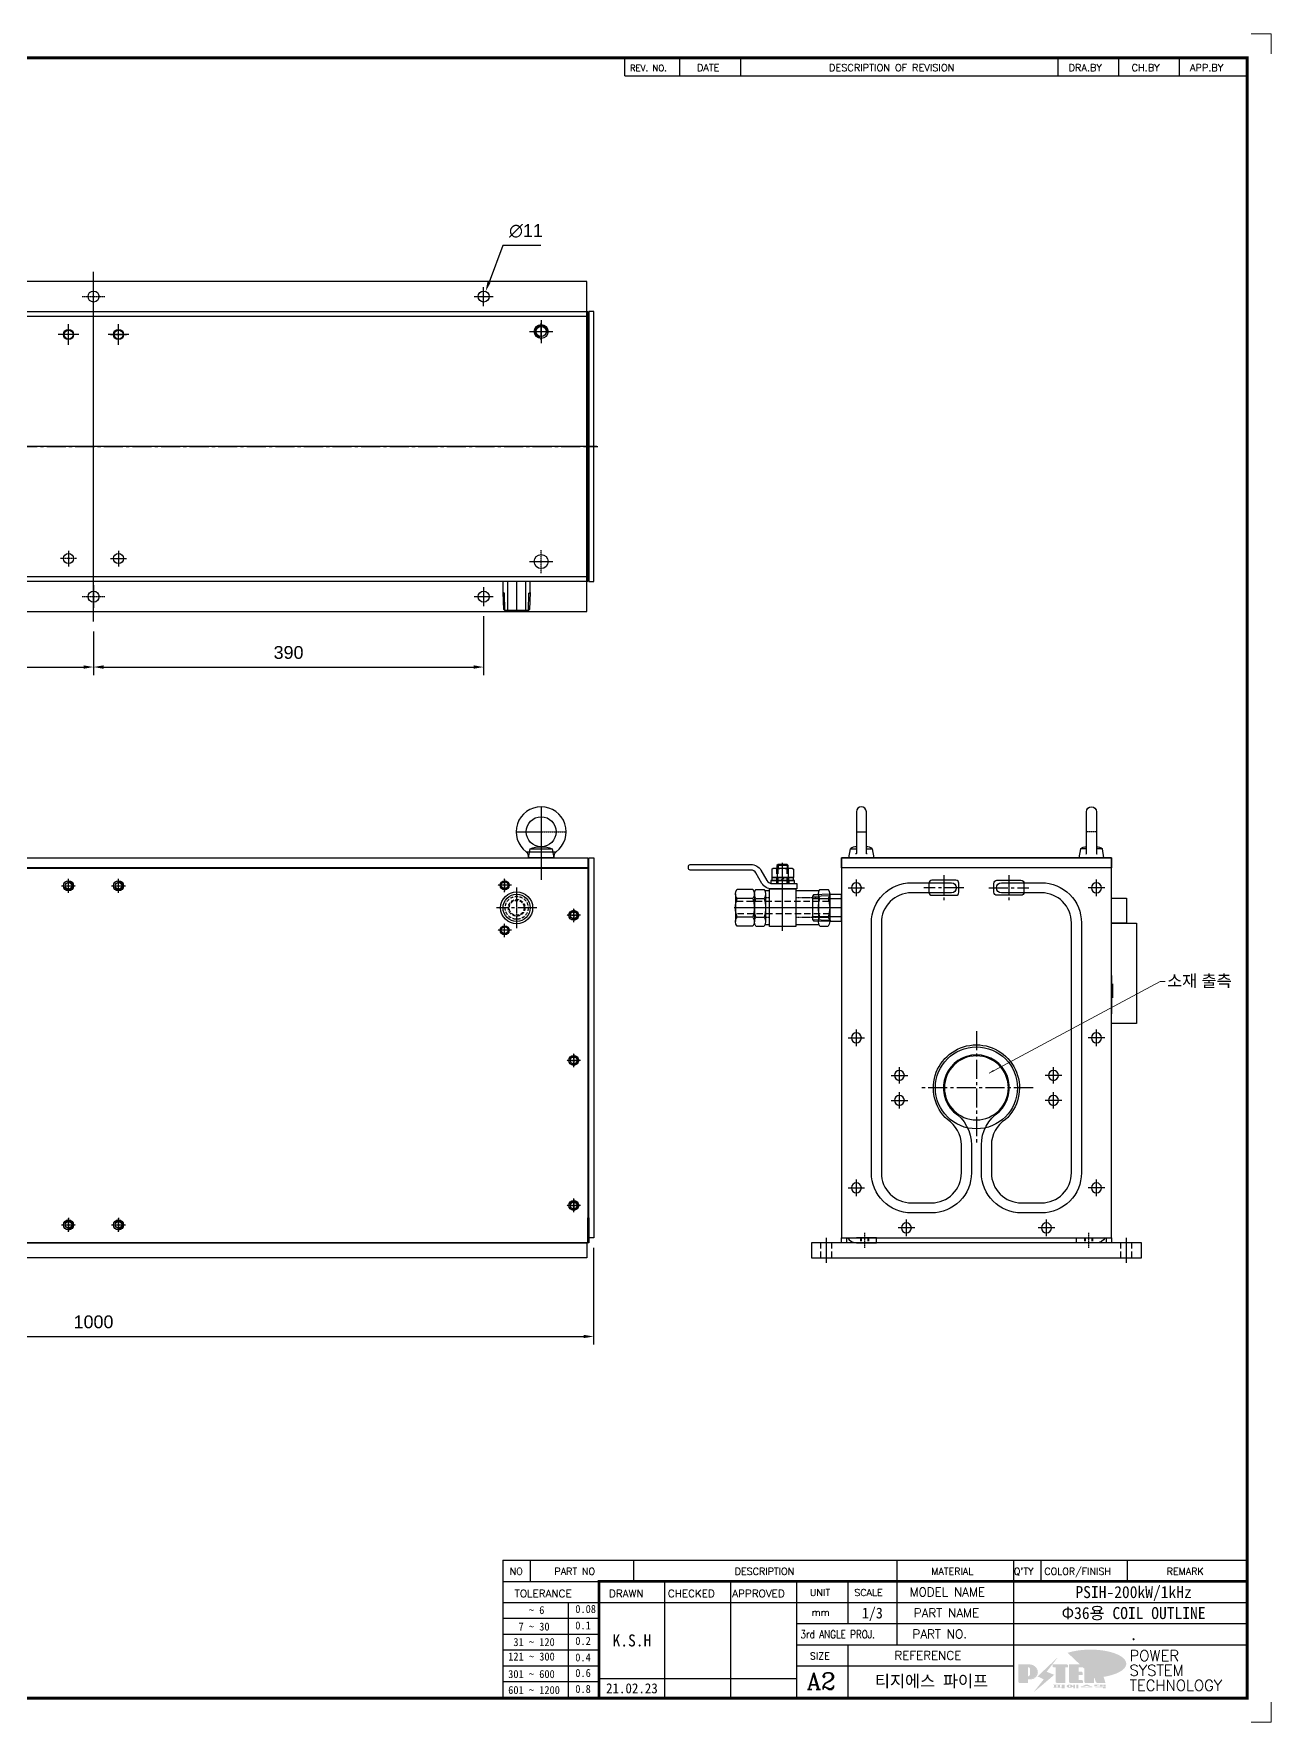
# Model space of a CAD drawing. Header units: inches. Extents: x 0 to 18221, y 0 to 6752.
# Drawn here: x 14326 to 15563, y 0 to 1688 of the extents above; entities that cross this region are included whole.
import ezdxf
from ezdxf.enums import TextEntityAlignment as Align

# ---------------------------------------------------------------- set-up
doc = ezdxf.new("R2010")
doc.units = ezdxf.units.IN
doc.header["$MEASUREMENT"] = 0
for name, pattern in [('CENTER', [2, 1.25, -0.25, 0.25, -0.25]), ('CENTER2', [28.575, 19.05, -3.175, 3.175, -3.175]), ('DASHED', [0.2067, 0.1654, -0.0413]), ('HIDDEN', [9.525, 6.35, -3.175]), ('HIDDEN2', [4.7625, 3.175, -1.5875]), ('PHANTOM', [63.5, 31.75, -6.35, 6.35, -6.35, 6.35, -6.35])]:
    doc.linetypes.add(name, pattern=pattern)
for name, color, linetype in [('BALL-VALVE-1', 1, 'CENTER'), ('BALL-VALVE-2', 2, 'HIDDEN'), ('BALL-VALVE-3', 3, 'DASHED'), ('BALL-VALVE-4', 4, 'PHANTOM'), ('BALL-VALVE-5', 7, 'Continuous'), ('BALL-VALVE-8', 8, 'Continuous'), ('CENTER', 1, 'CENTER'), ('FORMAT-1', 7, 'Continuous'), ('line', 3, 'Continuous'), ('THIN', 3, 'Continuous')]:
    doc.layers.add(name, color=color, linetype=linetype)
doc.layers.add('REMOTE_CONTROLBOX$0$기호(ISO)', color=5, linetype='Continuous', lineweight=5)
doc.styles.add('HAN', font='')
doc.styles.add('RC', font='ROMANC.SHX')
doc.styles.add('REMOTE_CONTROLBOX$0$치수 텍스트_PSTEK_POSCO', font='isocp.shx')
doc.styles.add('ROMANT', font='romant')
doc.styles.get("Standard").update_dxf_attribs({"font": 'arial.ttf'})
doc.styles.get('HAN').set_extended_font_data('GulimChe')
doc.dimstyles.new('PS-4', dxfattribs={"dimscale": 4, "dimtxt": 3.2, "dimasz": 2.5, "dimexe": 2, "dimexo": 2.5, "dimgap": 2, "dimtad": 1, "dimtoh": 1, "dimrnd": 0.05, "dimzin": 12, "dimdsep": 46, "dimtxsty": 'Standard', "dimcen": 0, "dimclrt": 2, "dimazin": 3, "dimtfac": 1, "dimtofl": 0, "dimtmove": 0, "dimatfit": 3, "dimfxl": 0.18, "dimtolj": 1, "dimtzin": 0, "dimarcsym": 0})
doc.dimstyles.new('REMOTE_CONTROLBOX$0$치수_PSTEK_POSCO$7', dxfattribs={"dimscale": 2, "dimtxt": 6, "dimasz": 2.5, "dimexe": 2, "dimexo": 2.5, "dimgap": 1, "dimtad": 1, "dimrnd": 1e-08, "dimdsep": 46, "dimtxsty": 'REMOTE_CONTROLBOX$0$치수 텍스트_PSTEK_POSCO', "dimcen": 0.09, "dimdle": 10, "dimclrd": 7, "dimclre": 7, "dimclrt": 2, "dimadec": 1, "dimazin": 2, "dimtfac": 1, "dimtmove": 0, "dimatfit": 3, "dimfxl": 1, "dimtolj": 1, "dimlwd": -1, "dimlwe": -1, "dimarcsym": 0})

# ---------------------------------------------------------------- blocks, each defined once
blk = doc.blocks.new('new LOGO')
at = {"layer": 'line'}
h = blk.add_hatch(color=1, dxfattribs=at)
h.paths.add_polyline_path([(41.5, 16.4), (54.3, 16.4, 1), (54.3, 82.9), (0, 82.9), (0, -0.1), (41.5, -0.1)])
h.paths.add_polyline_path([(41.5, 27.9), (41.5, 71.9), (43.6, 71.9, -0.414214), (54.6, 60.9), (54.6, 38.9, -0.414214), (43.6, 27.9)], flags=16)
h.paths.add_polyline_path([(214.7, 71.9), (227.5, 71.9), (227.5, 82.9), (159.7, 82.9), (159.7, 71.9), (172.5, 71.9), (172.5, -0.1), (214.7, -0.1)])
h.paths.add_polyline_path([(276, 37.4), (294.8, 37.4), (294.8, 49.1), (276, 49.1), (276, 71.9), (294.8, 71.9), (294.8, 82.9), (234.5, 82.9), (234.5, -0.1), (297, -0.1), (297, 10.9), (276, 10.9)])
h.paths.add_polyline_path([(347.2, 35.2), (359.7, -0.1), (400.5, -0.1), (379.6, 66.8), (399.7, 82.9), (380.6, 82.9), (347.2, 61.6), (347.2, 82.9), (305.5, 82.9), (305.5, -0.1), (347.2, -0.1)])
h = blk.add_hatch(color=250, dxfattribs=at)
h.paths.add_polyline_path([(44.5, 69.4), (46.6, 69.4, -0.129793), (52, 68, 0.221832), (43.6, 71.9), (41.5, 71.9), (41.5, 27.9), (43.6, 27.9, 0.02048), (44.5, 28)], flags=17)
h.paths.add_polyline_path([(44.5, 13.9), (57.3, 13.9, 0.72362), (77.1, 73.9, -0.679777), (54.3, 16.4), (41.5, 16.4), (41.5, -0.1), (3, -0.1), (3, -2.6), (44.5, -2.6)])
h.paths.add_polyline_path([(117.9, 14.2), (71.5, -44.4), (77.1, -39.6), (120.8, 15.6), (92, 28.9), (173.3, 106), (177.5, 111.4), (89.1, 27.6)])
h.paths.add_polyline_path([(162.7, 71.9), (162.7, 69.4), (172.5, 69.4), (172.5, 71.9)], flags=17)
h.paths.add_polyline_path([(217.7, 69.4), (230.5, 69.4), (230.5, 80.4), (227.5, 80.4), (227.5, 71.9), (214.7, 71.9), (214.7, -0.1), (175.5, -0.1), (175.5, -2.6), (217.7, -2.6)])
h.paths.add_polyline_path([(297.8, 46.6), (294.8, 46.6), (294.8, 37.4), (276, 37.4), (276, 10.9), (279, 10.9), (279, 34.9), (297.8, 34.9)])
h.paths.add_polyline_path([(300, 8.4), (297, 8.4), (297, -0.1), (237.5, -0.1), (237.5, -2.6), (300, -2.6)])
h.paths.add_polyline_path([(297.8, 80.4), (294.8, 80.4), (294.8, 71.9), (276, 71.9), (276, 49.1), (279, 49.1), (279, 69.4), (297.8, 69.4)])
h.paths.add_polyline_path([(350.2, 80.4), (347.2, 80.4), (347.2, 61.6), (350.2, 63.5)])
h.paths.add_polyline_path([(350.2, 26.7), (347.2, 35.2), (347.2, -0.1), (308.5, -0.1), (308.5, -2.6), (350.2, -2.6)])
h.paths.add_polyline_path([(402.7, 80.4), (396.5, 80.4), (379.6, 66.8), (400.5, -0.1), (361.8, -0.1), (362.7, -2.6), (403.5, -2.6), (382.6, 64.3)])
blk.add_hatch(color=5, dxfattribs=at).paths.add_polyline_path([(166.3, 35), (131, 49), (180.4, 112.7), (92, 28.9), (120.8, 15.6), (74.4, -43)])
h = blk.add_hatch(color=253, dxfattribs=at)
edge = h.paths.add_edge_path()
edge.add_ellipse((333.9, 86.4), major_axis=(-165.9, 0), ratio=0.39426, start_angle=111.51268, end_angle=334.46902)
edge.add_ellipse((314.1, 81.2), major_axis=(-153.7, 0), ratio=0.40699, start_angle=121.30662, end_angle=327.74369, ccw=False)
edge.add_line((394, 27.8), (394.7, 25.6))
h = blk.add_hatch(color=250, dxfattribs=at)
edge = h.paths.add_edge_path()
edge.add_ellipse((237.8, -17.6), major_axis=(-14.3, 0), ratio=0.526336, start_angle=192.2456, end_angle=269.07481)
edge.add_line((238.1, -10.1), (237.6, -10.1))
edge.add_ellipse((237.8, -17.6), major_axis=(-14.3, 0), ratio=0.526336, start_angle=270.92519, end_angle=449.07481)
edge.add_line((237.6, -25.1), (238.1, -25.1))
edge.add_ellipse((237.8, -17.6), major_axis=(-14.3, 0), ratio=0.526336, start_angle=450.92519, end_angle=527.7544)
edge.add_line((251.7, -19.2), (254.1, -19.2))
edge.add_line((254.1, -19.2), (254.1, -27.1))
edge.add_line((254.1, -27.1), (263.1, -27.1))
edge.add_line((263.1, -27.1), (263.1, -10.1))
edge.add_line((263.1, -10.1), (254.1, -10.1))
edge.add_line((254.1, -10.1), (254.1, -16))
edge.add_line((254.1, -16), (251.7, -16))
h.paths.add_polyline_path([(241, -16.4), (241, -18.7, -1), (234.4, -18.7), (234.4, -16.4, -1)], flags=16)
h.paths.add_polyline_path([(278.2, -10.1), (268.1, -10.1), (268.1, -27.1), (278.2, -27.1)])
h.paths.add_polyline_path([(310.3, -10.1), (310.3, -11.1, -0.157169), (289.3, -17.5), (294, -19.9, 0.128407), (316.3, -15.9, 0.128407), (338.6, -19.9), (343.3, -17.5, -0.157169), (322.2, -11.1), (322.2, -10.1)])
h.paths.add_polyline_path([(342.1, -25.1), (342.1, -22.3), (290.4, -22.3), (290.4, -25.1)])
h.paths.add_polyline_path([(352, -10.1), (352, -16.2, 0.414214), (354, -18.2), (378.7, -18.2), (378.7, -19.6), (390.2, -19.6), (390.2, -10.1), (378.7, -10.1), (378.7, -13.6), (374.7, -13.6), (374.7, -15.1), (378.7, -15.1), (378.7, -16.2), (364.7, -16.2), (364.7, -15.1), (371.2, -15.1), (371.2, -13.6), (364.7, -13.6), (364.7, -12.6), (374.7, -12.6), (374.7, -10.1)])
h.paths.add_polyline_path([(393.8, -10.1), (393.8, -19.6), (405, -19.6), (405, -10.1)])
h.paths.add_polyline_path([(405, -27.1), (405, -20.9), (356.8, -20.9), (356.8, -23), (391.8, -23), (391.8, -27.1)])
h.paths.add_polyline_path([(200.4, -10.1), (200.4, -22.3), (193.2, -22.3), (193.2, -12.6), (196.6, -12.6), (196.6, -10.1), (161, -10.1), (161, -12.6), (164.5, -12.6), (164.5, -22.3), (161, -22.3), (161, -25.1), (200.4, -25.1), (200.4, -27.1), (213.9, -27.1), (213.9, -10.1)])
h.paths.add_polyline_path([(182, -12.6), (175.6, -12.6), (175.6, -22.3), (182, -22.3)], flags=17)
blk = doc.blocks.new('format-2')
at = {"color": 3, "lineweight": 9}
for p, q in [((604, 422), (609, 422)), ((609, 417), (609, 422)), ((609, 5), (609, 0)), ((604, 0), (609, 0))]:
    blk.add_line(p, q, dxfattribs=at)
at = {"color": 180}
for p, q in [((447.47, 411.45), (447.47, 416)), ((461.21, 411.45), (461.21, 416)), ((476.44, 411.45), (476.44, 416)), ((555.72, 411.45), (555.72, 416)), ((570.95, 411.45), (570.95, 416)), ((586.11, 411.45), (586.11, 416)), ((447.47, 411.45), (603, 411.45)), ((417, 40.49), (603, 40.49)), ((417, 40.49), (417, 6)), ((423.79, 40.49), (423.79, 35.21)), ((449.74, 35.21), (449.74, 40.49)), ((515.4, 40.49), (515.4, 35.21)), ((544.61, 40.49), (544.61, 35.21)), ((551.43, 40.49), (551.43, 35.21)), ((572.98, 40.49), (572.98, 35.21)), ((417, 35.21), (440.98, 35.21)), ((457.46, 6), (457.46, 35.21)), ((473.95, 6), (473.95, 35.21)), ((490.44, 6), (490.44, 35.21)), ((503.22, 35.21), (503.22, 24.65)), ((515.4, 35.21), (515.4, 19.37)), ((544.61, 35.21), (544.61, 6)), ((417, 29.93), (440.98, 29.93)), ((433.39, 6.23), (433.39, 29.93)), ((440.98, 29.93), (603, 29.93)), ((417, 25.98), (440.98, 25.98)), ((417, 22.03), (440.98, 22.03)), ((490.44, 24.65), (603, 24.65)), ((417, 18.08), (440.98, 18.08)), ((490.44, 19.37), (603, 19.37)), ((503.22, 19.37), (503.22, 6)), ((417, 14.13), (440.98, 14.13)), ((490.44, 14.09), (544.61, 14.09)), ((417, 10.18), (440.98, 10.18)), ((440.98, 10.95), (490.44, 10.95))]:
    blk.add_line(p, q, dxfattribs=at)
at = {"color": 7, "const_width": 0.7}
blk.add_lwpolyline([(440.98, 6), (440.98, 35.21), (603, 35.21)], dxfattribs=at)
at = {"layer": 'FORMAT-1', "color": 7, "const_width": 0.7}
blk.add_lwpolyline([(18, 6), (18, 416), (603, 416), (603, 6)], close=True, dxfattribs=at)
at = {"xscale": 0.05400000000008731, "yscale": 0.05400000000008731, "zscale": 0.05400000000008731}
blk.add_blockref('new LOGO', (545.79, 9.96), dxfattribs=at)
at = {"color": 2}
for s, height, style, p in [('REV. NO.', 1.56, 'RC', (448.73, 412.65)), ('DATE', 1.788, 'RC', (465.45, 412.64)), ('DESCRIPTION OF REVISION', 1.7875, 'RC', (498.48, 412.64)), ('DRA.BY', 1.788, 'RC', (558.33, 412.64)), ('CH.BY', 1.788, 'RC', (574.09, 412.64)), ('APP.BY', 1.788, 'RC', (588.68, 412.64)), ('NO', 1.742, 'RC', (418.66, 36.83)), ('PART NO', 1.742, 'RC', (429.86, 36.83)), ('DESCRIPTION', 1.7424, 'RC', (474.93, 36.83)), ('MATERIAL', 1.742, 'RC', (524.02, 36.83)), ("Q'TY", 1.742, 'RC', (544.67, 36.83)), ('COLOR/FINISH', 1.7424, 'RC', (552.3, 36.83)), ('REMARK', 1.742, 'RC', (582.87, 36.83)), (' TOLERANCE', 1.9, 'RC', (418.61, 31.22)), ('DRAWN', 1.9, 'RC', (443.5, 31.22)), ('CHECKED', 1.9, 'RC', (458.21, 31.22)), ('APPROVED', 1.9, 'RC', (474.3, 31.22)), ('UNIT', 1.742, 'RC', (493.69, 31.55)), ('SCALE', 1.742, 'RC', (504.82, 31.55)), ('MODEL NAME', 2.178, 'RC', (518.62, 31.46)), ('    ~ 6', 2, 'HAN', (418.3, 27.03)), ('0.08', 2, 'HAN', (435.07, 27.31)), ('mm', 1.742, 'RC', (494.17, 26.56)), ('PART NAME', 2.178, 'RC', (519.67, 26.24)), ('  7 ~ 30', 2, 'HAN', (418.3, 22.91)), ('0.1', 2, 'HAN', (435.07, 23.2)), ('0.2', 2, 'HAN', (435.07, 19.32)), ('PART NO.', 2.178, 'RC', (519.34, 20.96)), ('121 ~ 300', 2, 'HAN', (418.3, 15.42)), (' 31 ~ 120', 2, 'HAN', (418.3, 19.04)), ('0.4', 2, 'HAN', (435.07, 15.2)), ('SIZE', 1.742, 'RC', (493.69, 15.72)), ('REFERENCE', 2.178, 'RC', (514.84, 15.61)), ('301 ~ 600', 2, 'HAN', (418.3, 11.04)), ('0.6', 2, 'HAN', (435.07, 11.32)), ('601 ~ 1200', 2, 'HAN', (418.3, 7.05)), ('0.8', 2, 'HAN', (435.07, 7.33))]:
    blk.add_text(s, height=height, dxfattribs=dict(at, style=style)).set_placement(p)
at = {"color": 2, "style": 'RC', "width": 0.8}
blk.add_text('3rd ANGLE PROJ.', height=2, dxfattribs=at).set_placement((491.37, 20.97))
at = {"style": 'ROMANT'}
for s, p in [('POWER', (573.59, 15.27)), ('SYSTEM', (573.59, 11.63)), ('TECHNOLOGY', (573.59, 7.87))]:
    blk.add_text(s, height=2.7, dxfattribs=at).set_placement(p)
at = {"color": 2, "lineweight": 30, "style": 'RC'}
blk.add_text('A2', height=4.182, dxfattribs=at).set_placement((492.93, 8.17))
at = {"style": 'HAN'}
for tag, height, p in [('MODEL-NAME', 3, (574.6, 32.53)), ('SCALE', 2.7, (509.31, 27.29)), ('PART-NAME', 3, (574.6, 27.29)), ('DRA-BY', 3, (449.22, 20.44)), ('CH-BY', 3, (465.71, 20.44)), ('APP-BY', 3, (482.2, 20.44)), ('PART-NO', 3, (574.6, 22.01)), ('DRA-DATE', 2.5, (449.22, 8.48)), ('CH-DATE', 2.5, (465.71, 8.48)), ('APP-DATE', 2.5, (482.2, 8.48)), ('관련업체명', 3, (524.09, 10.29))]:
    blk.add_attdef(tag, text='', height=height, dxfattribs=at).set_placement(p, align=Align.MIDDLE_CENTER)
blk = doc.blocks.new('A$C627F055A')
at = {"color": 1, "linetype": 'CENTER'}
for p, q in [((-941.5, 261.5), (-941.5, 238.5)), ((-519, 239.1), (-519, 254.9)), ((-469, 239.1), (-469, 254.9)), ((-46.5, 261.5), (-46.5, 238.5)), ((-930, 250), (-953, 250)), ((-511.1, 247), (-526.9, 247)), ((-476.9, 247), (-461.1, 247)), ((-58, 250), (-35, 250)), ((-930, 20), (-953, 20)), ((-941.5, 8.5), (-941.5, 31.5)), ((-511.1, 23), (-526.9, 23)), ((-519, 30.9), (-519, 15.1)), ((-476.9, 23), (-461.1, 23)), ((-469, 30.9), (-469, 15.1)), ((-58, 20), (-35, 20)), ((-46.5, 8.5), (-46.5, 31.5))]:
    blk.add_line(p, q, dxfattribs=at)
blk.add_lwpolyline([(0, 270), (0, 0), (-988, 0), (-988, 270)], close=True)
for centre, radius in [((-941.5, 250), 7), ((-46.5, 250), 7), ((-519, 247), 5), ((-469, 247), 5), ((-941.5, 20), 7), ((-519, 23), 5), ((-469, 23), 5), ((-46.5, 20), 7)]:
    blk.add_circle(centre, radius)
blk = doc.blocks.new('A$C79D64434')
at = {"color": 1, "linetype": 'CENTER2'}
for p, q in [((-423, 355.2), (-423, 314.8)), ((423, 355.2), (423, 314.8)), ((-443.2, 335), (-402.8, 335)), ((443.2, 335), (402.8, 335))]:
    blk.add_line(p, q, dxfattribs=at)
at = {"color": 1, "linetype": 'CENTER'}
for p, q in [((-417.8, 357.5), (-404.2, 357.5)), ((-411, 350.7), (-411, 364.3)), ((-31.8, 357), (-18.2, 357)), ((-25, 350.2), (-25, 363.8)), ((18.2, 357), (31.8, 357)), ((25, 350.2), (25, 363.8)), ((417.8, 357.5), (404.2, 357.5)), ((411, 350.7), (411, 364.3)), ((-486.8, 327.5), (-473.2, 327.5)), ((-480, 320.7), (-480, 334.3)), ((486.8, 327.5), (473.2, 327.5)), ((480, 320.7), (480, 334.3)), ((-417.8, 312.5), (-404.2, 312.5)), ((-411, 305.7), (-411, 319.3)), ((417.8, 312.5), (404.2, 312.5)), ((411, 305.7), (411, 319.3)), ((-480, 175.7), (-480, 189.3)), ((480, 175.7), (480, 189.3)), ((-486.8, 182.5), (-473.2, 182.5)), ((486.8, 182.5), (473.2, 182.5)), ((-486.8, 37.5), (-473.2, 37.5)), ((-480, 30.7), (-480, 44.3)), ((486.8, 37.5), (473.2, 37.5)), ((480, 30.7), (480, 44.3)), ((-31.8, 18), (-18.2, 18)), ((-25, 11.2), (-25, 24.8)), ((18.2, 18), (31.8, 18)), ((25, 11.2), (25, 24.8))]:
    blk.add_line(p, q, dxfattribs=at)
at = {"color": 6}
blk.add_lwpolyline([(-494, 374.5), (494, 374.5), (494, 0), (-494, 0)], close=True, dxfattribs=at)
for centre, radius in [((-411, 357.5), 4.5), ((-25, 357), 5), ((25, 357), 5), ((411, 357.5), 4.5), ((-423, 335), 16), ((423, 335), 16), ((-480, 327.5), 5), ((480, 327.5), 5), ((-411, 312.5), 4.5), ((411, 312.5), 4.5), ((-480, 182.5), 5), ((480, 182.5), 5), ((-480, 37.5), 5), ((480, 37.5), 5), ((-25, 18), 5), ((25, 18), 5)]:
    blk.add_circle(centre, radius, dxfattribs=at)
blk = doc.blocks.new('A$C406E7843')
at = {"layer": 'BALL-VALVE-1'}
for p, q in [((-55.7, 90.9), (-55.7, 158.8)), ((-104.4, 113.8), (-7.3, 113.8))]:
    blk.add_line(p, q, dxfattribs=at)
at = {"layer": 'BALL-VALVE-2'}
for p, q in [((-61.4, 153.6), (-61.4, 138.3)), ((-60.3, 138.3), (-60.3, 153.6)), ((-51.2, 138.3), (-51.2, 153.6)), ((-50.1, 138.3), (-50.1, 153.6)), ((-62, 141.3), (-62, 138.3)), ((-61.5, 144.1), (-61.5, 141.3)), ((-50, 144.1), (-50, 141.3)), ((-49.5, 141.3), (-49.5, 138.3)), ((-102.1, 120), (-9.4, 120)), ((-102.8, 107.7), (-8.7, 107.7))]:
    blk.add_line(p, q, dxfattribs=at)
at = {"layer": 'BALL-VALVE-3'}
for p, q in [((-91.5, 123.7), (-68.9, 123.7)), ((-42.6, 123.7), (-38.8, 123.7)), ((-91.5, 104), (-68.9, 104)), ((-42.6, 104), (-38.8, 104))]:
    blk.add_line(p, q, dxfattribs=at)
at = {"layer": 'BALL-VALVE-4'}
for p, q in [((-92.2, 130.8), (-68.9, 130.8)), ((-42.6, 130.8), (-38.1, 130.8)), ((-92.2, 96.9), (-68.9, 96.9)), ((-42.6, 96.9), (-38.1, 96.9))]:
    blk.add_line(p, q, dxfattribs=at)
at = {"layer": 'BALL-VALVE-5'}
for p, q in [((-66.6, 152.6), (-66.6, 144.1)), ((-47.6, 153.6), (-63.9, 153.6)), ((-61.4, 156), (-60.3, 157.1)), ((-61.4, 153.6), (-61.4, 156)), ((-61.4, 156), (-50.1, 156)), ((-61.2, 152.6), (-61.2, 144.1)), ((-60.3, 157.1), (-51.2, 157.1)), ((-51.2, 157.1), (-50.1, 156)), ((-50.3, 152.6), (-50.3, 144.1)), ((-50.1, 156), (-50.1, 153.6)), ((-44.9, 152.6), (-44.9, 144.1)), ((-67.5, 141.3), (-44, 141.3)), ((-67.5, 138.3), (-67.5, 141.3)), ((-44, 138.3), (-67.5, 138.3)), ((-66.6, 144.1), (-44.9, 144.1)), ((-66.6, 141.3), (-66.6, 144.1)), ((-44.9, 144.1), (-66.6, 144.1)), ((-44.9, 141.3), (-66.6, 141.3)), ((-57.6, 144.1), (-54.8, 141.3)), ((-56.7, 144.1), (-53.9, 141.3)), ((-44.9, 144.1), (-44.9, 141.3)), ((-44, 141.3), (-44, 138.3)), ((-102.8, 127.7), (-102.8, 100)), ((-93.1, 132.3), (-101.2, 132.3)), ((-93.1, 123.1), (-101.2, 123.1)), ((-91.5, 127.7), (-91.5, 100)), ((-38.8, 127.7), (-38.8, 100)), ((-29.1, 132.3), (-37.2, 132.3)), ((-29.1, 123.1), (-37.2, 123.1)), ((-27.5, 127.7), (-27.5, 100)), ((-27.5, 127.7), (-27.5, 100)), ((-25.9, 132.3), (-10.3, 132.3)), ((-25.9, 123.1), (-10.3, 123.1)), ((-8.7, 127.7), (-8.7, 100)), ((-93.1, 104.6), (-101.2, 104.6)), ((-29.1, 104.6), (-37.2, 104.6)), ((-25.9, 104.6), (-10.3, 104.6)), ((-93.1, 95.4), (-101.2, 95.4)), ((-29.1, 95.4), (-37.2, 95.4)), ((-25.9, 95.4), (-10.3, 95.4))]:
    blk.add_line(p, q, dxfattribs=at)
blk.add_lwpolyline([(38.4, 155.2, 0.414214), (36.5, 157.1), (-24.2, 157.1, 0.267949), (-34, 151.5), (-40, 141.1, -0.267949), (-44.9, 138.3), (-69.9, 138.3), (-69.9, 132.7), (-44.9, 132.7, 0.267949), (-35.1, 138.3), (-29.1, 148.7, -0.267949), (-24.2, 151.5), (36.5, 151.5, 0.414214), (38.4, 153.4)], format="xyb", close=True, dxfattribs=at)
blk.add_lwpolyline([(-42.6, 132.7), (-68.9, 132.7), (-68.9, 95), (-42.6, 95)], close=True, dxfattribs=at)
for centre, radius, start, end in [((-63.9, 149.3), 4.29, 50.7121, 129.2879), ((-55.5, 136.6), 16.9, 90.7393, 109.4855), ((-56, 136.6), 16.9, 70.5145, 89.2607), ((-47.6, 149.3), 4.29, 50.7121, 129.2879), ((-95.4, 127.7), 7.4, 141.4251, 218.5749), ((-75.6, 113.8), 27.2, 160.1638, 199.8362), ((-98.9, 127.7), 7.4, 321.4251, 38.5749), ((-118.7, 113.8), 27.2, 340.1638, 19.8362), ((-31.4, 127.7), 7.4, 141.4251, 218.5749), ((-11.6, 113.8), 27.2, 160.1638, 199.8362), ((-34.9, 127.7), 7.4, 321.4251, 38.5749), ((-54.7, 113.8), 27.2, 340.1638, 19.8362), ((-20.1, 127.7), 7.4, 141.4251, 218.5749), ((-0.3, 113.8), 27.2, 160.1638, 199.8362), ((-16.1, 127.7), 7.4, 321.4251, 38.5749), ((-35.9, 113.8), 27.2, 340.1638, 19.8362), ((-95.4, 100), 7.4, 141.4251, 218.5749), ((-98.9, 100), 7.4, 321.4251, 38.5749), ((-31.4, 100), 7.4, 141.4251, 218.5749), ((-34.9, 100), 7.4, 321.4251, 38.5749), ((-20.1, 100), 7.4, 141.4251, 218.5749), ((-16.1, 100), 7.4, 321.4251, 38.5749)]:
    blk.add_arc(centre, radius, start, end, dxfattribs=at)
at = {"layer": 'BALL-VALVE-8'}
for p, q in [((-60.3, 157.1), (-60.3, 153.6)), ((-51.2, 157.1), (-51.2, 153.6))]:
    blk.add_line(p, q, dxfattribs=at)
blk = doc.blocks.new('A$C60CA7C84')
for p, q in [((-27.8006, 12.96015), (-29, 11.76065)), ((-29, 11.76065), (-29, -11.76065)), ((0, 8.99995), (-29, 8.99995)), ((-11, 13.48515), (-27.8006, 12.96015)), ((-11.6833, 12.30185), (-11.6833, 13.46385)), ((-11, 13.48515), (0, 13.48515)), ((0, -13.48515), (0, 13.48515)), ((0, -9.00005), (-29, -9.00005)), ((-29, -11.76065), (-27.8006, -12.96015)), ((-27.8006, -12.96015), (-11, -13.48515)), ((-11.6833, -12.30185), (-11.6833, -13.46385)), ((-11, -13.48515), (0, -13.48515))]:
    blk.add_line(p, q)
at = {"layer": 'CENTER'}
blk.add_line((0, -0.00005), (-29, -0.00005), dxfattribs=at)
at = {"layer": 'THIN'}
for p, q in [((-29, 11.76065), (-11.6833, 12.30185)), ((-11.6833, 12.30185), (-11, 13.48515)), ((-29, -11.76065), (-11.6833, -12.30185)), ((-11.6833, -12.30185), (-11, -13.48515))]:
    blk.add_line(p, q, dxfattribs=at)
blk = doc.blocks.new('A$C37846BF8')
at = {"color": 1, "linetype": 'CENTER2'}
for p, q in [((-255, 341.7), (-255, 358.3)), ((-167.5, 362.5), (-167.5, 337.5)), ((-102.5, 362.5), (-102.5, 337.5)), ((-15, 341.7), (-15, 358.3)), ((-263.3, 350), (-246.7, 350)), ((-147.5, 350), (-187.5, 350)), ((-122.5, 350), (-82.5, 350)), ((-6.7, 350), (-23.3, 350)), ((-255, 191.7), (-255, 208.3)), ((-135, 206.6), (-135, 93.4)), ((-15, 191.7), (-15, 208.3)), ((-263.3, 200), (-246.7, 200)), ((-6.7, 200), (-23.3, 200)), ((-212, 154.2), (-212, 170.8)), ((-58, 154.2), (-58, 170.8)), ((-220.3, 162.5), (-203.7, 162.5)), ((-49.7, 162.5), (-66.3, 162.5)), ((-220.3, 137.5), (-203.7, 137.5)), ((-212, 129.2), (-212, 145.8)), ((-191.6, 150), (-78.4, 150)), ((-49.7, 137.5), (-66.3, 137.5)), ((-58, 129.2), (-58, 145.8)), ((-255, 41.7), (-255, 58.3)), ((-255, 41.7), (-255, 58.3)), ((-15, 41.7), (-15, 58.3)), ((-15, 41.7), (-15, 58.3)), ((-263.3, 50), (-246.7, 50)), ((-263.3, 50), (-246.7, 50)), ((-6.7, 50), (-23.3, 50)), ((-6.7, 50), (-23.3, 50)), ((-205, 1.7), (-205, 18.3)), ((-65, 1.7), (-65, 18.3)), ((-213.3, 10), (-196.7, 10)), ((-73.3, 10), (-56.7, 10))]:
    blk.add_line(p, q, dxfattribs=at)
at = {"color": 6}
blk.add_lwpolyline([(-270, 380), (0, 380), (0, 0), (-270, 0)], close=True, dxfattribs=at)
blk.add_lwpolyline([(-157.8, 126.1, -2.492922), (-112.2, 126.1, 0.250712), (-130, 92.9), (-130, 65, 0.414214), (-90, 25), (-70, 25, 0.414214), (-30, 65), (-30, 315, 0.414214), (-70, 355), (-110, 355, 1), (-110, 345), (-70, 345, -0.414214), (-40, 315), (-40, 65, -0.414214), (-70, 35), (-90, 35, -0.414214), (-120, 65), (-120, 92.9, -0.257417), (-106, 118.2, 2.578991), (-164, 118.2, -0.257417), (-150, 92.9), (-150, 65, -0.414214), (-180, 35), (-200, 35, -0.414214), (-230, 65), (-230, 315, -0.414214), (-200, 345), (-160, 345, 1), (-160, 355), (-200, 355, 0.414214), (-240, 315), (-240, 65, 0.414214), (-200, 25), (-180, 25, 0.414214), (-140, 65), (-140, 92.9, 0.250712)], format="xyb", close=True)
for points in [[(-155.5, 357.5), (-179.5, 357.5, 0.414214), (-182.5, 354.5), (-182.5, 345.5, 0.414214), (-179.5, 342.5), (-155.5, 342.5, 0.414214), (-152.5, 345.5), (-152.5, 354.5, 0.414214)], [(-114.5, 357.5), (-90.5, 357.5, -0.414214), (-87.5, 354.5), (-87.5, 345.5, -0.414214), (-90.5, 342.5), (-114.5, 342.5, -0.414214), (-117.5, 345.5), (-117.5, 354.5, -0.414214)]]:
    blk.add_lwpolyline(points, format="xyb", close=True, dxfattribs=at)
for centre, radius in [((-255, 350), 5), ((-15, 350), 5), ((-255, 200), 5), ((-15, 200), 5), ((-135, 150), 32), ((-212, 162.5), 5), ((-58, 162.5), 5), ((-212, 137.5), 5), ((-58, 137.5), 5), ((-255, 50), 5), ((-255, 50), 5), ((-15, 50), 5), ((-15, 50), 5), ((-205, 10), 5), ((-65, 10), 5)]:
    blk.add_circle(centre, radius, dxfattribs=at)
blk = doc.blocks.new('*D195')
at = {"color": 0, "lineweight": -2, "transparency": 16777216}
for p, q in [((13885.6, 474.2), (13885.6, 377.6)), ((14885.6, 474.2), (14885.6, 377.6)), ((13895.6, 385.6), (14875.6, 385.6))]:
    blk.add_line(p, q, dxfattribs=at)
at = {"color": 0, "transparency": 16777216}
for points in [[(13895.6, 387.3), (13895.6, 384), (13885.6, 385.6)], [(14875.6, 387.3), (14875.6, 384), (14885.6, 385.6)]]:
    blk.add_solid(points, dxfattribs=at)
at = {"layer": 'DEFPOINTS', "color": 0, "transparency": 16777216}
for p in [(13885.6, 484.2), (14885.6, 484.2), (14885.6, 385.6)]:
    blk.add_point(p, dxfattribs=at)
at = {"color": 2, "transparency": 16777216, "insert": (14385.6, 400.2), "char_height": 12.8, "attachment_point": 5}
blk.add_mtext('\\A1;1000', dxfattribs=at)
blk = doc.blocks.new('*D203')
at = {"color": 0, "lineweight": -2, "transparency": 16777216}
for p, q in [((13995.6, 1105.8), (13995.6, 1046.9)), ((14385.6, 1090.3), (14385.6, 1046.9)), ((14005.6, 1054.9), (14375.6, 1054.9))]:
    blk.add_line(p, q, dxfattribs=at)
at = {"color": 0, "transparency": 16777216}
for points in [[(14005.6, 1056.6), (14005.6, 1053.2), (13995.6, 1054.9)], [(14375.6, 1056.6), (14375.6, 1053.2), (14385.6, 1054.9)]]:
    blk.add_solid(points, dxfattribs=at)
at = {"layer": 'DEFPOINTS', "color": 0, "transparency": 16777216}
for p in [(13995.6, 1115.8), (14385.6, 1100.3), (14385.6, 1054.9)]:
    blk.add_point(p, dxfattribs=at)
at = {"color": 2, "transparency": 16777216, "insert": (14190.6, 1069.4), "char_height": 12.8, "attachment_point": 5}
blk.add_mtext('\\A1;390', dxfattribs=at)
blk = doc.blocks.new('*D204')
at = {"color": 0, "lineweight": -2, "transparency": 16777216}
for p, q in [((14775.6, 1105.8), (14775.6, 1046.9)), ((14385.6, 1090.3), (14385.6, 1046.9)), ((14395.6, 1054.9), (14765.6, 1054.9))]:
    blk.add_line(p, q, dxfattribs=at)
at = {"color": 0, "transparency": 16777216}
for points in [[(14395.6, 1056.6), (14395.6, 1053.2), (14385.6, 1054.9)], [(14765.6, 1056.6), (14765.6, 1053.2), (14775.6, 1054.9)]]:
    blk.add_solid(points, dxfattribs=at)
at = {"layer": 'DEFPOINTS', "color": 0, "transparency": 16777216}
for p in [(14775.6, 1115.8), (14385.6, 1100.3), (14775.6, 1054.9)]:
    blk.add_point(p, dxfattribs=at)
at = {"color": 2, "transparency": 16777216, "insert": (14580.6, 1069.4), "char_height": 12.8, "attachment_point": 5}
blk.add_mtext('\\A1;390', dxfattribs=at)
blk = doc.blocks.new('*D206')
at = {"color": 0, "lineweight": -2, "transparency": 16777216}
for p, q in [((14794.9, 1476.4), (14781.1, 1439.8)), ((14832.9, 1476.4), (14794.9, 1476.4))]:
    blk.add_line(p, q, dxfattribs=at)
at = {"color": 0, "transparency": 16777216}
blk.add_solid([(14779.5, 1440.4), (14782.6, 1439.2), (14777.6, 1430.5)], dxfattribs=at)
at = {"layer": 'DEFPOINTS', "color": 0, "transparency": 16777216}
for p in [(14773.7, 1420.2), (14777.6, 1430.5)]:
    blk.add_point(p, dxfattribs=at)
at = {"color": 2, "transparency": 16777216, "insert": (14817.9, 1490.9), "char_height": 12.8, "attachment_point": 5}
blk.add_mtext('\\A1;∅11', dxfattribs=at)

msp = doc.modelspace()

# ---------------------------------------------------------------- linework, layer by layer
at = {"color": 1, "linetype": 'CENTER'}
for p, q in [((14385.6171, 1100.3191), (14385.6171, 1450.3191)), ((14385.6171, 1413.9862), (14385.6171, 1436.652)), ((14775.6171, 1415.8182), (14775.6171, 1434.8199)), ((14374.2842, 1425.3191), (14396.95, 1425.3191)), ((14766.1162, 1425.3191), (14785.1179, 1425.3191)), ((14370.9948, 1387.3191), (14350.2394, 1387.3191)), ((14360.6171, 1376.9414), (14360.6171, 1397.6967)), ((14420.9948, 1387.3191), (14400.2394, 1387.3191)), ((14410.6171, 1376.9414), (14410.6171, 1397.6967)), ((14888.6171, 1275.3191), (13882.6171, 1275.3191)), ((14385.6171, 1136.652), (14385.6171, 1113.9862)), ((14775.6171, 1134.8199), (14775.6171, 1115.8182)), ((14374.2842, 1125.3191), (14396.95, 1125.3191)), ((14766.1162, 1125.3191), (14785.1179, 1125.3191)), ((15118.2136, 459.2029), (15118.2136, 484.2029)), ((15418.2136, 459.2029), (15418.2136, 484.2029))]:
    msp.add_line(p, q, dxfattribs=at)
at = {"color": 1, "linetype": 'CENTER2'}
msp.add_line((13881.6171, 1275.3191), (14889.6171, 1275.3191), dxfattribs=at)
for p, q in [((14795.132, 1129.3191), (14795.132, 1140.3191)), ((14799.6171, 1140.3191), (14799.6171, 1111.3191)), ((14817.6171, 1140.3191), (14817.6171, 1111.3191)), ((14822.1023, 1129.3191), (14822.1023, 1140.3191)), ((14795.657, 1112.5185), (14795.132, 1129.3191)), ((14796.3153, 1128.6358), (14795.1533, 1128.6358)), ((14820.919, 1128.6358), (14822.081, 1128.6358)), ((14822.1023, 1129.3191), (14821.5773, 1112.5185)), ((14796.8565, 1111.3191), (14795.657, 1112.5185)), ((14820.3778, 1111.3191), (14796.8565, 1111.3191)), ((14821.5773, 1112.5185), (14820.3778, 1111.3191)), ((14822.2071, 873.2029), (14844.0271, 873.2029)), ((15133.2136, 479.2029), (15133.2136, 484.2029)), ((15138.2136, 479.2029), (15133.2136, 479.2029)), ((15138.2136, 484.2029), (15138.2136, 479.2029)), ((15398.2136, 479.2029), (15398.2136, 484.2029)), ((15403.2136, 479.2029), (15398.2136, 479.2029)), ((15403.2136, 484.2029), (15403.2136, 479.2029))]:
    msp.add_line(p, q)
at = {"color": 1}
msp.add_line((15404.2136, 738.2029), (15404.2136, 724.2029), dxfattribs=at)
at = {"color": 2, "linetype": 'HIDDEN'}
for p, q in [((15112.7136, 464.2029), (15112.7136, 479.2029)), ((15123.7136, 464.2029), (15123.7136, 479.2029)), ((15412.7136, 464.2029), (15412.7136, 479.2029)), ((15423.7136, 464.2029), (15423.7136, 479.2029))]:
    msp.add_line(p, q, dxfattribs=at)
at = {"color": 2, "linetype": 'HIDDEN2'}
for p, q in [((15152.2136, 484.2029), (15152.2136, 479.2029)), ((15152.8902, 484.2029), (15152.8902, 479.2029)), ((15159.537, 484.2029), (15159.537, 479.2029)), ((15160.2136, 484.2029), (15160.2136, 479.2029)), ((15376.2136, 484.2029), (15376.2136, 479.2029)), ((15376.8902, 484.2029), (15376.8902, 479.2029)), ((15383.537, 484.2029), (15383.537, 479.2029)), ((15384.2136, 484.2029), (15384.2136, 479.2029))]:
    msp.add_line(p, q, dxfattribs=at)
at = {"color": 4}
msp.add_lwpolyline([(13892.6171, 1110.3191), (14878.6171, 1110.3191), (14878.6171, 1440.3191), (13892.6171, 1440.3191)], close=True, dxfattribs=at)
at = {"color": 6}
for points in [[(13891.6171, 1410.3191), (14879.6171, 1410.3191), (14879.6171, 1405.3191), (13891.6171, 1405.3191), (13891.6171, 1410.3191)], [(14885.6171, 1140.3191), (14885.6171, 1410.3191), (14880.6171, 1410.3191), (14880.6171, 1140.3191), (14885.6171, 1140.3191)], [(13891.6171, 1145.3191), (14879.6171, 1145.3191), (14879.6171, 1140.3191), (13891.6171, 1140.3191), (13891.6171, 1145.3191)], [(14880.6171, 484.2029), (14880.6171, 864.2029), (14885.6171, 864.2029), (14885.6171, 484.2029), (14880.6171, 484.2029)]]:
    msp.add_lwpolyline(points, dxfattribs=at)
for points in [[(15158.9136, 868.0029, -0.5), (15158.2136, 868.7029), (15158.2136, 910.2029, 1), (15148.2136, 910.2029), (15148.2136, 868.7029, -0.5), (15147.5136, 868.0029)], [(15377.5136, 868.0029, 0.5), (15378.2136, 868.7029), (15378.2136, 910.2029, -1), (15388.2136, 910.2029), (15388.2136, 868.7029, 0.5), (15388.9136, 868.0029)], [(14820.6171, 864.2029, 0.237130871), (14818.1977, 870.1426), (14848.0364, 870.1426, 0.237130871), (14845.6171, 864.2029)], [(15148.2136, 875.2029, 0.183318057), (15142.3036, 873.2029)], [(15164.1236, 873.2029, 0.183318057), (15158.2136, 875.2029)], [(15372.3036, 873.2029, -0.183318057), (15378.2136, 875.2029)], [(15388.2136, 875.2029, -0.183318057), (15394.1236, 873.2029)], [(15139.5533, 484.2029, 0.267949192), (15148.2136, 479.2029), (15168.2136, 479.2029), (15168.2136, 484.2029), (15148.2136, 484.2029)], [(15396.8739, 484.2029, -0.267949192), (15388.2136, 479.2029), (15368.2136, 479.2029), (15368.2136, 484.2029), (15388.2136, 484.2029)]]:
    msp.add_lwpolyline(points, format="xyb")
for points in [[(13891.6171, 864.2029), (14879.6171, 864.2029), (14879.6171, 854.2029), (13891.6171, 854.2029), (13891.6171, 864.2029)], [(15403.2136, 854.2029), (15133.2136, 854.2029), (15133.2136, 864.2029), (15403.2136, 864.2029), (15403.2136, 854.2029)], [(15158.2136, 873.2029), (15164.1236, 873.2029), (15165.7136, 864.2029), (15140.7136, 864.2029), (15142.3036, 873.2029), (15148.2136, 873.2029)], [(15378.2136, 873.2029), (15372.3036, 873.2029), (15370.7136, 864.2029), (15395.7136, 864.2029), (15394.1236, 873.2029), (15388.2136, 873.2029)]]:
    msp.add_lwpolyline(points)
msp.add_lwpolyline([(14822.2071, 873.2029, -0.183318057), (14844.0271, 873.2029), (14845.6171, 864.2029), (14820.6171, 864.2029)], format="xyb", close=True)
at = {"color": 2}
for points in [[(15403.2136, 823.7029), (15418.2136, 823.7029), (15418.2136, 798.7029), (15403.2136, 798.7029)], [(14880.6171, 479.2029), (14879.6171, 479.2029), (14879.6171, 504.2029), (14880.6171, 504.2029)]]:
    msp.add_lwpolyline(points, close=True, dxfattribs=at)
at = {"color": 1}
msp.add_lwpolyline([(15403.2136, 798.7029), (15428.2136, 798.7029), (15428.2136, 698.7029), (15403.2136, 698.7029)], close=True, dxfattribs=at)
msp.add_lwpolyline([(15403.2136, 746.5882), (15403.2136, 746.5882), (15403.2136, 708.2391), (15403.2136, 708.2391)], close=True)
at = {"color": 4}
for points in [[(13892.6171, 479.2029), (14878.6171, 479.2029), (14878.6171, 464.2029), (13892.6171, 464.2029), (13892.6171, 479.2029)], [(15433.2136, 479.2029), (15103.2136, 479.2029), (15103.2136, 464.2029), (15433.2136, 464.2029), (15433.2136, 479.2029)]]:
    msp.add_lwpolyline(points, dxfattribs=at)
for centre, radius in [((14385.6171, 1425.3191), 5.5), ((14775.6171, 1425.3191), 5.5), ((14360.6171, 1387.3191), 4.5), ((14410.6171, 1387.3191), 4.5), ((14385.6171, 1125.3191), 5.5), ((14775.6171, 1125.3191), 5.5)]:
    msp.add_circle(centre, radius, dxfattribs=at)
for centre, radius in [((14833.1171, 1390.3191), 5.0528), ((14833.1171, 890.2029), 15), ((14360.6171, 836.2029), 3.3234), ((14410.6171, 836.2029), 3.3234), ((14796.6171, 836.7029), 3.3234), ((14808.6171, 814.2029), 13.6), ((14796.6171, 791.7029), 3.3234), ((14865.6171, 806.7029), 3.3234), ((14865.6171, 661.7029), 3.3234), ((14865.6171, 516.7029), 3.3234), ((14360.6171, 497.2029), 3.3234), ((14410.6171, 497.2029), 3.3234)]:
    msp.add_circle(centre, radius)
at = {"color": 2, "linetype": 'HIDDEN2'}
for radius in [11.5, 8.331, 7.475]:
    msp.add_circle((14808.6171, 814.2029), radius, dxfattribs=at)
at = {"color": 6}
msp.add_circle((15268.2136, 634.2029), 41, dxfattribs=at)
msp.add_arc((14833.1171, 890.2029), 25, 306.6392139, 233.3607861)
at = {"layer": 'CENTER'}
for p, q in [((14824.7437, 1390.3191), (14841.4904, 1390.3191)), ((14833.1171, 1381.9457), (14833.1171, 1398.6924)), ((14808.6171, 1140.3191), (14808.6171, 1111.3191)), ((14833.1171, 915.2029), (14833.1171, 842.2029)), ((14808.1171, 890.2029), (14858.1171, 890.2029)), ((15148.2136, 890.2029), (15158.2136, 890.2029)), ((15388.2136, 890.2029), (15378.2136, 890.2029)), ((14353.5922, 836.2029), (14367.6419, 836.2029)), ((14360.6171, 829.178), (14360.6171, 843.2277)), ((14403.5922, 836.2029), (14417.6419, 836.2029)), ((14410.6171, 829.178), (14410.6171, 843.2277)), ((14802.4405, 836.7029), (14790.7936, 836.7029)), ((14796.6171, 842.5263), (14796.6171, 830.8794)), ((14808.6171, 827.8029), (14808.6171, 800.6029)), ((14865.6171, 812.473), (14865.6171, 800.9327)), ((14796.6171, 785.8794), (14796.6171, 797.5263)), ((14859.8469, 806.7029), (14871.3872, 806.7029)), ((14802.4405, 791.7029), (14790.7936, 791.7029)), ((14859.8469, 661.7029), (14871.3872, 661.7029)), ((14865.6171, 667.473), (14865.6171, 655.9327)), ((14859.8469, 516.7029), (14871.3872, 516.7029)), ((14865.6171, 522.473), (14865.6171, 510.9327)), ((14353.5922, 497.2029), (14367.6419, 497.2029)), ((14360.6171, 504.2277), (14360.6171, 490.178)), ((14403.5922, 497.2029), (14417.6419, 497.2029)), ((14410.6171, 504.2277), (14410.6171, 490.178)), ((15156.2136, 489.2029), (15156.2136, 474.2029)), ((15380.2136, 489.2029), (15380.2136, 474.2029))]:
    msp.add_line(p, q, dxfattribs=at)
at = {"layer": 'THIN'}
for p, q in [((14796.3153, 1128.6358), (14795.132, 1129.3191)), ((14796.8565, 1111.3191), (14796.3153, 1128.6358)), ((14820.3778, 1111.3191), (14820.919, 1128.6358)), ((14820.919, 1128.6358), (14822.1023, 1129.3191))]:
    msp.add_line(p, q, dxfattribs=at)
for centre, radius, start, end in [((14833.1171, 1390.3191), 6, 345, 255), ((14360.6171, 836.2029), 4, 195, 105), ((14410.6171, 836.2029), 4, 195, 105), ((14796.6171, 836.7029), 4, 15, 285), ((14865.6171, 806.7029), 4, 255, 165), ((14796.6171, 791.7029), 4, 75, 345), ((14865.6171, 661.7029), 4, 255, 165), ((14865.6171, 516.7029), 4, 255, 165), ((14360.6171, 497.2029), 4, 255, 165), ((14410.6171, 497.2029), 4, 255, 165)]:
    msp.add_arc(centre, radius, start, end, dxfattribs=at)

# ---------------------------------------------------------------- block references
at = {"xscale": 3.999999999998181, "yscale": 3.999999999998181, "zscale": 3.999999999998181}
msp.add_blockref('format-2', (13126.952, 0, 0.0102), dxfattribs=at).add_auto_attribs({'관련업체명': '티지에스 파이프', 'SCALE': '1/3', 'PART-NO': '.', 'PART-NAME': 'Φ36용 COIL OUTLINE', 'MODEL-NAME': 'PSIH-200kW/1kHz', 'DRA-BY': 'K.S.H', 'DRA-DATE': '21.02.23'})
for name, p in [('A$C627F055A', (14879.6171, 1140.3191)), ('A$C79D64434', (14385.6171, 479.2029)), ('A$C60CA7C84', (15133.2136, 814.2029))]:
    msp.add_blockref(name, p)
at = {"xscale": -1}
for name, p in [('A$C37846BF8', (15133.2136, 484.2029)), ('A$C406E7843', (15018.7287, 700.3664))]:
    msp.add_blockref(name, p, dxfattribs=at)

# ---------------------------------------------------------------- texts
at = {"layer": 'REMOTE_CONTROLBOX$0$기호(ISO)', "color": 2, "insert": (15458.8407, 740.5167), "char_height": 12, "width": 125.420742, "attachment_point": 4, "style": 'REMOTE_CONTROLBOX$0$치수 텍스트_PSTEK_POSCO'}
msp.add_mtext('{\\fGulim|b0|i0|c129|p50;소재 출측}', dxfattribs=at)

# ---------------------------------------------------------------- dimensions: what is measured, and where the dimension line sits
dim = msp.add_diameter_dim_2p(p1=(14773.6803, 1420.1714), p2=(14777.5538, 1430.4668), dimstyle='PS-4')
dim.commit()
dim.dimension.update_dxf_attribs({"geometry": '*D206', "text_midpoint": (14817.8627, 1476.4483), "dimtype": 163})
for base, p1, p2, picture, middle in [((14385.6171, 1054.9018), (13995.6171, 1115.8182), (14385.6171, 1100.3191), '*D203', (14190.6171, 1069.4415)), ((14775.6171, 1054.9018), (14385.6171, 1100.3191), (14775.6171, 1115.8182), '*D204', (14580.6171, 1069.4415))]:
    dim = msp.add_linear_dim(base=base, p1=p1, p2=p2, dimstyle='PS-4', override={"dimtmove": 1})
    dim.commit()
    dim.dimension.update_dxf_attribs({"geometry": picture, "text_midpoint": middle})
dim = msp.add_linear_dim(base=(14885.6171, 385.6455), p1=(13885.6171, 484.2029), p2=(14885.6171, 484.2029), dimstyle='PS-4')
dim.commit()
dim.dimension.update_dxf_attribs({"geometry": '*D195', "text_midpoint": (14385.6171, 400.1809)})

# ---------------------------------------------------------------- leaders
at = {"layer": 'REMOTE_CONTROLBOX$0$기호(ISO)', "color": 7, "annotation_type": 0, "has_hookline": 1, "hookline_direction": 0, "text_width": 67.9095}
msp.add_leader([(15280.875, 648.9594), (15451.8407, 740.5167), (15456.8407, 740.5167)], dimstyle='REMOTE_CONTROLBOX$0$치수_PSTEK_POSCO$7', override={"dimtad": 0}, dxfattribs=at)

doc.saveas('drawing.dxf')
